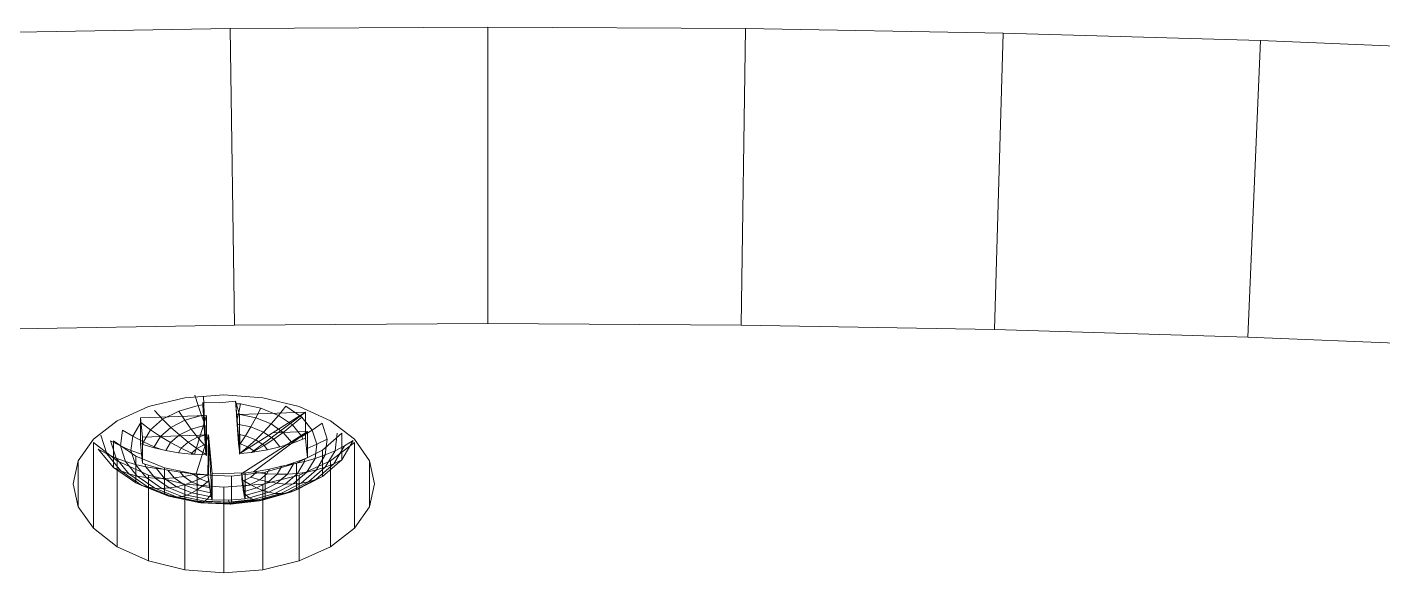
# Model space of a CAD drawing. Header units: inches. Extents: x -827 to 154, y -802 to 207.
# Drawn here: x -510.116 to -508.72, y -209.107 to -208.545 of the extents above; entities that cross this region are included whole.
import ezdxf

# ---------------------------------------------------------------- set-up
doc = ezdxf.new("R2010")
doc.units = ezdxf.units.IN
doc.header["$MEASUREMENT"] = 0
doc.layers.add('Layer0', color=7, linetype='Continuous', lineweight=9)
doc.layers.add('Miter_Saw_Station_skp', color=8, linetype='Continuous', lineweight=9)

# ---------------------------------------------------------------- blocks, each defined once
blk = doc.blocks.new('Miter_Saw_Station_skp_153-402593-Level 1')
at = {"layer": 'Layer0'}
for p, q in [((0.4173, 6.084), (0.4443, 6.0978)), ((0.4443, 6.0978), (0.4173, 6.084)), ((0.4501, 6.0992), (0.4252, 6.0865)), ((0.4252, 6.0865), (0.4501, 6.0992)), ((0.4335, 6.0881), (0.4562, 6.0997)), ((0.4562, 6.0997), (0.4335, 6.0881)), ((0.4388, 6.0956), (0.4733, 6.1055)), ((0.4388, 6.0956), (0.4733, 6.1055)), ((0.4443, 6.0978), (0.4388, 6.0956)), ((0.4388, 6.0956), (0.4443, 6.0978)), ((0.4626, 6.0994), (0.4422, 6.0889)), ((0.4422, 6.0889), (0.4626, 6.0994)), ((0.4443, 6.0978), (0.4764, 6.107)), ((0.4764, 6.107), (0.4443, 6.0978)), ((0.4443, 6.0978), (0.4501, 6.0992)), ((0.4501, 6.0992), (0.4443, 6.0978)), ((0.4798, 6.1076), (0.4501, 6.0992)), ((0.4501, 6.0992), (0.4798, 6.1076)), ((0.4501, 6.0992), (0.4562, 6.0997)), ((0.4562, 6.0997), (0.4501, 6.0992)), ((0.4692, 6.0982), (0.4511, 6.089)), ((0.4511, 6.089), (0.4692, 6.0982)), ((0.4833, 6.1074), (0.4562, 6.0997)), ((0.4562, 6.0997), (0.4833, 6.1074)), ((0.4626, 6.0994), (0.4562, 6.0997)), ((0.4562, 6.0997), (0.4626, 6.0994)), ((0.4626, 6.0994), (0.4869, 6.1063)), ((0.4869, 6.1063), (0.4626, 6.0994)), ((0.4626, 6.0994), (0.4692, 6.0982)), ((0.4692, 6.0982), (0.4626, 6.0994)), ((0.4692, 6.0982), (0.4907, 6.1043)), ((0.4907, 6.1043), (0.4692, 6.0982)), ((0.4692, 6.0982), (0.476, 6.0962)), ((0.476, 6.0962), (0.4692, 6.0982)), ((0.4733, 6.1055), (0.5109, 6.1097)), ((0.4733, 6.1055), (0.5109, 6.1097)), ((0.4733, 6.1055), (0.4764, 6.107)), ((0.4764, 6.107), (0.4733, 6.1055)), ((0.4733, 6.0759), (0.4733, 6.1055)), ((0.4733, 6.1055), (0.4733, 6.0759)), ((0.4946, 6.1015), (0.476, 6.0962)), ((0.476, 6.0962), (0.4946, 6.1015)), ((0.5115, 6.1109), (0.4764, 6.107)), ((0.4764, 6.107), (0.5115, 6.1109)), ((0.4798, 6.1076), (0.4764, 6.107)), ((0.4764, 6.107), (0.4798, 6.1076)), ((0.4798, 6.1076), (0.5121, 6.1113)), ((0.5121, 6.1113), (0.4798, 6.1076)), ((0.4798, 6.1076), (0.4833, 6.1074)), ((0.4833, 6.1074), (0.4798, 6.1076)), ((0.483, 6.0934), (0.4974, 6.0975)), ((0.4974, 6.0975), (0.483, 6.0934)), ((0.4833, 6.1074), (0.5127, 6.1107)), ((0.5127, 6.1107), (0.4833, 6.1074)), ((0.4833, 6.1074), (0.4869, 6.1063)), ((0.4869, 6.1063), (0.4833, 6.1074)), ((0.5134, 6.1093), (0.4869, 6.1063)), ((0.4869, 6.1063), (0.5134, 6.1093)), ((0.4907, 6.1043), (0.4869, 6.1063)), ((0.4869, 6.1063), (0.4907, 6.1043)), ((0.4907, 6.1043), (0.4959, 6.1049)), ((0.4959, 6.1049), (0.4907, 6.1043)), ((0.4907, 6.1043), (0.4946, 6.1015)), ((0.4946, 6.1015), (0.4907, 6.1043)), ((0.4966, 6.1017), (0.4946, 6.1015)), ((0.4966, 6.1017), (0.4946, 6.1015)), ((0.4971, 6.0992), (0.4946, 6.1015)), ((0.4971, 6.0992), (0.4946, 6.1015)), ((0.5141, 6.107), (0.4957, 6.1054)), ((0.4957, 6.1054), (0.5141, 6.107)), ((0.4957, 6.0766), (0.4957, 6.1054)), ((0.4957, 6.0766), (0.4957, 6.1054)), ((0.4957, 6.1054), (0.4959, 6.1049)), ((0.4959, 6.1049), (0.4957, 6.1054)), ((0.4993, 6.0774), (0.4957, 6.1054)), ((0.4966, 6.1017), (0.4959, 6.1049)), ((0.4959, 6.1049), (0.4966, 6.1017)), ((0.4993, 6.0774), (0.4959, 6.1049)), ((0.4966, 6.1017), (0.4971, 6.0992)), ((0.4966, 6.1017), (0.4971, 6.0992)), ((0.4993, 6.0774), (0.4966, 6.1017)), ((0.4971, 6.0992), (0.4974, 6.0975)), ((0.4974, 6.0975), (0.4971, 6.0992)), ((0.4993, 6.0774), (0.4971, 6.0992)), ((0.4974, 6.0975), (0.4981, 6.092)), ((0.4981, 6.092), (0.4974, 6.0975)), ((0.4993, 6.0774), (0.4974, 6.0975)), ((0.5115, 6.1109), (0.5109, 6.1097)), ((0.5115, 6.1109), (0.5109, 6.1097)), ((0.5491, 6.108), (0.5109, 6.1097)), ((0.5109, 6.1097), (0.5491, 6.108)), ((0.5109, 6.1097), (0.5109, 6.0801)), ((0.5109, 6.0801), (0.5109, 6.1097)), ((0.5121, 6.1113), (0.5115, 6.1109)), ((0.5121, 6.1113), (0.5115, 6.1109)), ((0.5115, 6.1109), (0.5471, 6.1094)), ((0.5471, 6.1094), (0.5115, 6.1109)), ((0.5121, 6.1113), (0.5449, 6.1098)), ((0.5127, 6.1107), (0.5121, 6.1113)), ((0.5127, 6.1107), (0.5121, 6.1113)), ((0.5449, 6.1098), (0.5121, 6.1113)), ((0.5134, 6.1093), (0.5127, 6.1107)), ((0.5127, 6.1107), (0.5427, 6.1094)), ((0.5134, 6.1093), (0.5127, 6.1107)), ((0.5427, 6.1094), (0.5127, 6.1107)), ((0.5134, 6.1093), (0.5141, 6.107)), ((0.5134, 6.1093), (0.5403, 6.1081)), ((0.5141, 6.107), (0.5134, 6.1093)), ((0.5134, 6.1093), (0.5403, 6.1081)), ((0.5324, 6.1067), (0.5141, 6.107)), ((0.5324, 6.1067), (0.5141, 6.107)), ((0.5324, 6.1067), (0.5324, 6.0778)), ((0.5324, 6.1067), (0.5324, 6.0778)), ((0.5324, 6.1067), (0.5325, 6.1061)), ((0.5324, 6.1067), (0.5325, 6.1061)), ((0.5324, 6.1067), (0.5365, 6.0345)), ((0.5324, 6.1067), (0.5371, 6.0787)), ((0.5332, 6.1029), (0.5325, 6.1061)), ((0.5379, 6.1059), (0.5325, 6.1061)), ((0.5325, 6.1061), (0.5332, 6.1029)), ((0.5325, 6.1061), (0.5379, 6.1059)), ((0.5371, 6.0787), (0.5325, 6.1061)), ((0.5332, 6.1029), (0.5353, 6.1029)), ((0.5332, 6.1029), (0.5337, 6.1004)), ((0.5332, 6.1029), (0.5353, 6.1029)), ((0.5332, 6.1029), (0.5337, 6.1004)), ((0.5371, 6.0787), (0.5332, 6.1029)), ((0.5337, 6.1004), (0.5353, 6.1029)), ((0.5353, 6.1029), (0.5337, 6.1004)), ((0.5337, 6.1004), (0.534, 6.0987)), ((0.534, 6.0987), (0.5337, 6.1004)), ((0.5371, 6.0787), (0.5337, 6.1004)), ((0.534, 6.0987), (0.5348, 6.0933)), ((0.5348, 6.0933), (0.534, 6.0987)), ((0.5491, 6.0956), (0.534, 6.0987)), ((0.534, 6.0987), (0.5491, 6.0956)), ((0.5371, 6.0787), (0.534, 6.0987)), ((0.5379, 6.1059), (0.5353, 6.1029)), ((0.5353, 6.1029), (0.5379, 6.1059)), ((0.5548, 6.0988), (0.5353, 6.1029)), ((0.5353, 6.1029), (0.5548, 6.0988)), ((0.5379, 6.1059), (0.5403, 6.1081)), ((0.5403, 6.1081), (0.5379, 6.1059)), ((0.5379, 6.1059), (0.5604, 6.1013)), ((0.5604, 6.1013), (0.5379, 6.1059)), ((0.5403, 6.1081), (0.5427, 6.1094)), ((0.5427, 6.1094), (0.5403, 6.1081)), ((0.5403, 6.1081), (0.5658, 6.1028)), ((0.5658, 6.1028), (0.5403, 6.1081)), ((0.5427, 6.1094), (0.5449, 6.1098)), ((0.5449, 6.1098), (0.5427, 6.1094)), ((0.571, 6.1035), (0.5427, 6.1094)), ((0.5427, 6.1094), (0.571, 6.1035)), ((0.5471, 6.1094), (0.5449, 6.1098)), ((0.5449, 6.1098), (0.576, 6.1034)), ((0.5449, 6.1098), (0.5471, 6.1094)), ((0.576, 6.1034), (0.5449, 6.1098)), ((0.5491, 6.108), (0.5471, 6.1094)), ((0.5808, 6.1024), (0.5471, 6.1094)), ((0.5471, 6.1094), (0.5808, 6.1024)), ((0.5471, 6.1094), (0.5491, 6.108)), ((0.5853, 6.1006), (0.5491, 6.108)), ((0.5491, 6.0784), (0.5491, 6.108)), ((0.5491, 6.108), (0.5853, 6.1006)), ((0.5491, 6.108), (0.5491, 6.0784)), ((0.5548, 6.0988), (0.5491, 6.0956)), ((0.5491, 6.0956), (0.5548, 6.0988)), ((0.5548, 6.0988), (0.5604, 6.1013)), ((0.5604, 6.1013), (0.5548, 6.0988)), ((0.5548, 6.0988), (0.5718, 6.092)), ((0.5718, 6.092), (0.5548, 6.0988)), ((0.5604, 6.1013), (0.5658, 6.1028)), ((0.5658, 6.1028), (0.5604, 6.1013)), ((0.5604, 6.1013), (0.5801, 6.0933)), ((0.5801, 6.0933), (0.5604, 6.1013)), ((0.571, 6.1035), (0.5658, 6.1028)), ((0.5658, 6.1028), (0.571, 6.1035)), ((0.5881, 6.0938), (0.5658, 6.1028)), ((0.5658, 6.1028), (0.5881, 6.0938)), ((0.571, 6.1035), (0.5958, 6.0936)), ((0.571, 6.1035), (0.576, 6.1034)), ((0.576, 6.1034), (0.571, 6.1035)), ((0.5958, 6.0936), (0.571, 6.1035)), ((0.576, 6.1034), (0.6032, 6.0924)), ((0.576, 6.1034), (0.5808, 6.1024)), ((0.6032, 6.0924), (0.576, 6.1034)), ((0.5808, 6.1024), (0.576, 6.1034)), ((0.6103, 6.0905), (0.5808, 6.1024)), ((0.5808, 6.1024), (0.6103, 6.0905)), ((0.5808, 6.1024), (0.5853, 6.1006)), ((0.5853, 6.1006), (0.5808, 6.1024)), ((0.617, 6.0878), (0.5853, 6.1006)), ((0.5853, 6.1006), (0.617, 6.0878)), ((0.5853, 6.1006), (0.5853, 6.071)), ((0.5853, 6.071), (0.5853, 6.1006)), ((0.4173, 6.084), (0.3972, 6.0666)), ((0.3972, 6.0666), (0.4173, 6.084)), ((0.4067, 6.0704), (0.4252, 6.0865)), ((0.4252, 6.0865), (0.4067, 6.0704)), ((0.4098, 6.0808), (0.4388, 6.0956)), ((0.4098, 6.0808), (0.4388, 6.0956)), ((0.4173, 6.084), (0.4098, 6.0808)), ((0.4098, 6.0808), (0.4173, 6.084)), ((0.4335, 6.0881), (0.4166, 6.0734)), ((0.4166, 6.0734), (0.4335, 6.0881)), ((0.4173, 6.084), (0.4252, 6.0865)), ((0.4252, 6.0865), (0.4173, 6.084)), ((0.4335, 6.0881), (0.4252, 6.0865)), ((0.4252, 6.0865), (0.4335, 6.0881)), ((0.427, 6.0757), (0.4422, 6.0889)), ((0.4422, 6.0889), (0.427, 6.0757)), ((0.4335, 6.0881), (0.4422, 6.0889)), ((0.4422, 6.0889), (0.4335, 6.0881)), ((0.4511, 6.089), (0.4377, 6.0773)), ((0.4377, 6.0773), (0.4511, 6.089)), ((0.4388, 6.0956), (0.4388, 6.066)), ((0.4388, 6.066), (0.4388, 6.0956)), ((0.4511, 6.089), (0.4422, 6.0889)), ((0.4422, 6.0889), (0.4511, 6.089)), ((0.4488, 6.0782), (0.4604, 6.0882)), ((0.4604, 6.0882), (0.4488, 6.0782)), ((0.4604, 6.0882), (0.4511, 6.089)), ((0.4511, 6.089), (0.4604, 6.0882)), ((0.4699, 6.0867), (0.4601, 6.0782)), ((0.4601, 6.0782), (0.4699, 6.0867)), ((0.4604, 6.0882), (0.476, 6.0962)), ((0.476, 6.0962), (0.4604, 6.0882)), ((0.4699, 6.0867), (0.4604, 6.0882)), ((0.4604, 6.0882), (0.4699, 6.0867)), ((0.483, 6.0934), (0.4699, 6.0867)), ((0.4699, 6.0867), (0.483, 6.0934)), ((0.4795, 6.0844), (0.4699, 6.0867)), ((0.4699, 6.0867), (0.4795, 6.0844)), ((0.4717, 6.0776), (0.4795, 6.0844)), ((0.4795, 6.0844), (0.4717, 6.0776)), ((0.483, 6.0934), (0.476, 6.0962)), ((0.476, 6.0962), (0.483, 6.0934)), ((0.4795, 6.0844), (0.4901, 6.0897)), ((0.4901, 6.0897), (0.4795, 6.0844)), ((0.4894, 6.0813), (0.4795, 6.0844)), ((0.4795, 6.0844), (0.4894, 6.0813)), ((0.483, 6.0934), (0.4901, 6.0897)), ((0.4901, 6.0897), (0.483, 6.0934)), ((0.4894, 6.0813), (0.4973, 6.0853)), ((0.4973, 6.0853), (0.4894, 6.0813)), ((0.4981, 6.092), (0.4901, 6.0897)), ((0.4901, 6.0897), (0.4981, 6.092)), ((0.4901, 6.0897), (0.4973, 6.0853)), ((0.4973, 6.0853), (0.4901, 6.0897)), ((0.4989, 6.0858), (0.4973, 6.0853)), ((0.4989, 6.0858), (0.4973, 6.0853)), ((0.4992, 6.084), (0.4973, 6.0853)), ((0.4992, 6.084), (0.4973, 6.0853)), ((0.4981, 6.092), (0.4989, 6.0858)), ((0.4989, 6.0858), (0.4981, 6.092)), ((0.4993, 6.0774), (0.4981, 6.092)), ((0.4989, 6.0858), (0.4992, 6.084)), ((0.4989, 6.0858), (0.4992, 6.084)), ((0.4993, 6.0774), (0.4989, 6.0858)), ((0.4992, 6.084), (0.4993, 6.0774)), ((0.4993, 6.0774), (0.4992, 6.084)), ((0.5348, 6.0933), (0.5356, 6.087)), ((0.5348, 6.0933), (0.5432, 6.0915)), ((0.5356, 6.087), (0.5348, 6.0933)), ((0.5432, 6.0915), (0.5348, 6.0933)), ((0.5371, 6.0787), (0.5348, 6.0933)), ((0.5356, 6.087), (0.5358, 6.0852)), ((0.5356, 6.087), (0.5373, 6.0866)), ((0.5356, 6.087), (0.5358, 6.0852)), ((0.5356, 6.087), (0.5373, 6.0866)), ((0.5371, 6.0787), (0.5356, 6.087)), ((0.5358, 6.0852), (0.5373, 6.0866)), ((0.5373, 6.0866), (0.5358, 6.0852)), ((0.5371, 6.0787), (0.5358, 6.0852)), ((0.5358, 6.0852), (0.5371, 6.0787)), ((0.5371, 6.0787), (0.546, 6.0832)), ((0.546, 6.0832), (0.5371, 6.0787)), ((0.5432, 6.0915), (0.5373, 6.0866)), ((0.5373, 6.0866), (0.5432, 6.0915)), ((0.546, 6.0832), (0.5373, 6.0866)), ((0.5373, 6.0866), (0.546, 6.0832)), ((0.5491, 6.0956), (0.5432, 6.0915)), ((0.5432, 6.0915), (0.5491, 6.0956)), ((0.5547, 6.0869), (0.5432, 6.0915)), ((0.5432, 6.0915), (0.5547, 6.0869)), ((0.546, 6.0832), (0.5547, 6.0869)), ((0.5547, 6.0869), (0.546, 6.0832)), ((0.5528, 6.0785), (0.546, 6.0832)), ((0.546, 6.0832), (0.5528, 6.0785)), ((0.5491, 6.0956), (0.5634, 6.0898)), ((0.5634, 6.0898), (0.5491, 6.0956)), ((0.5547, 6.0869), (0.5634, 6.0898)), ((0.5634, 6.0898), (0.5547, 6.0869)), ((0.5547, 6.0869), (0.5638, 6.0807)), ((0.5638, 6.0807), (0.5547, 6.0869)), ((0.5634, 6.0898), (0.5718, 6.092)), ((0.5718, 6.092), (0.5634, 6.0898)), ((0.5634, 6.0898), (0.5746, 6.0821)), ((0.5746, 6.0821), (0.5634, 6.0898)), ((0.5746, 6.0821), (0.5638, 6.0807)), ((0.5638, 6.0807), (0.5746, 6.0821)), ((0.5801, 6.0933), (0.5718, 6.092)), ((0.5718, 6.092), (0.5801, 6.0933)), ((0.5718, 6.092), (0.5853, 6.0827)), ((0.5853, 6.0827), (0.5718, 6.092)), ((0.5853, 6.0827), (0.5746, 6.0821)), ((0.5746, 6.0821), (0.5853, 6.0827)), ((0.5816, 6.0736), (0.5746, 6.0821)), ((0.5746, 6.0821), (0.5816, 6.0736)), ((0.5881, 6.0938), (0.5801, 6.0933)), ((0.5801, 6.0933), (0.5881, 6.0938)), ((0.5956, 6.0826), (0.5801, 6.0933)), ((0.5801, 6.0933), (0.5956, 6.0826)), ((0.5956, 6.0826), (0.5853, 6.0827)), ((0.5942, 6.0718), (0.5853, 6.0827)), ((0.5853, 6.0827), (0.5942, 6.0718)), ((0.5853, 6.0827), (0.5956, 6.0826)), ((0.5881, 6.0938), (0.6057, 6.0818)), ((0.5881, 6.0938), (0.5958, 6.0936)), ((0.6057, 6.0818), (0.5881, 6.0938)), ((0.5958, 6.0936), (0.5881, 6.0938)), ((0.6057, 6.0818), (0.5956, 6.0826)), ((0.5956, 6.0826), (0.606, 6.0699)), ((0.5956, 6.0826), (0.6057, 6.0818)), ((0.606, 6.0699), (0.5956, 6.0826)), ((0.6032, 6.0924), (0.5958, 6.0936)), ((0.6154, 6.0801), (0.5958, 6.0936)), ((0.5958, 6.0936), (0.6154, 6.0801)), ((0.5958, 6.0936), (0.6032, 6.0924)), ((0.6103, 6.0905), (0.6032, 6.0924)), ((0.6032, 6.0924), (0.6247, 6.0777)), ((0.6032, 6.0924), (0.6103, 6.0905)), ((0.6247, 6.0777), (0.6032, 6.0924)), ((0.6154, 6.0801), (0.6057, 6.0818)), ((0.6057, 6.0818), (0.6174, 6.0674)), ((0.6057, 6.0818), (0.6154, 6.0801)), ((0.6174, 6.0674), (0.6057, 6.0818)), ((0.617, 6.0878), (0.6103, 6.0905)), ((0.6336, 6.0745), (0.6103, 6.0905)), ((0.6103, 6.0905), (0.6336, 6.0745)), ((0.6103, 6.0905), (0.617, 6.0878)), ((0.642, 6.0706), (0.617, 6.0878)), ((0.617, 6.0582), (0.617, 6.0878)), ((0.642, 6.0706), (0.617, 6.0878)), ((0.617, 6.0582), (0.617, 6.0878)), ((0.3854, 6.0467), (0.3972, 6.0666)), ((0.3972, 6.0666), (0.3854, 6.0467)), ((0.3882, 6.0621), (0.4098, 6.0808)), ((0.4098, 6.0808), (0.3882, 6.0621)), ((0.3882, 6.0621), (0.3972, 6.0666)), ((0.3972, 6.0666), (0.3882, 6.0621)), ((0.3958, 6.052), (0.4067, 6.0704)), ((0.4067, 6.0704), (0.3958, 6.052)), ((0.3972, 6.0666), (0.4067, 6.0704)), ((0.4067, 6.0704), (0.3972, 6.0666)), ((0.4166, 6.0734), (0.4067, 6.0567)), ((0.4166, 6.0734), (0.4067, 6.0704)), ((0.4067, 6.0567), (0.4166, 6.0734)), ((0.4067, 6.0704), (0.4166, 6.0734)), ((0.4098, 6.0808), (0.4098, 6.0513)), ((0.4098, 6.0808), (0.4098, 6.0513)), ((0.427, 6.0757), (0.4166, 6.0734)), ((0.4166, 6.0734), (0.427, 6.0757)), ((0.427, 6.0757), (0.4181, 6.0607)), ((0.4181, 6.0607), (0.427, 6.0757)), ((0.4993, 6.0774), (0.4266, 6.0308)), ((0.4266, 6.0308), (0.4865, 6.0756)), ((0.427, 6.0757), (0.4377, 6.0773)), ((0.4377, 6.0773), (0.427, 6.0757)), ((0.4299, 6.064), (0.4377, 6.0773)), ((0.4377, 6.0773), (0.4299, 6.064)), ((0.4299, 6.064), (0.442, 6.0667)), ((0.4299, 6.064), (0.442, 6.0667)), ((0.4377, 6.0773), (0.4488, 6.0782)), ((0.4488, 6.0782), (0.4377, 6.0773)), ((0.4733, 6.0759), (0.4388, 6.066)), ((0.4388, 6.066), (0.4733, 6.0759)), ((0.4499, 6.0679), (0.4418, 6.0654)), ((0.4499, 6.0679), (0.4418, 6.0654)), ((0.4418, 6.0654), (0.442, 6.0667)), ((0.442, 6.0667), (0.4418, 6.0654)), ((0.442, 6.0667), (0.4488, 6.0782)), ((0.4488, 6.0782), (0.442, 6.0667)), ((0.442, 6.0667), (0.4499, 6.0679)), ((0.442, 6.0667), (0.4499, 6.0679)), ((0.4488, 6.0782), (0.4601, 6.0782)), ((0.4601, 6.0782), (0.4488, 6.0782)), ((0.4549, 6.0693), (0.4499, 6.0679)), ((0.4549, 6.0693), (0.4499, 6.0679)), ((0.4549, 6.0693), (0.4601, 6.0782)), ((0.4549, 6.0693), (0.4601, 6.0782)), ((0.4549, 6.0693), (0.4688, 6.0726)), ((0.4688, 6.0726), (0.4549, 6.0693)), ((0.4717, 6.0776), (0.4601, 6.0782)), ((0.4601, 6.0782), (0.4717, 6.0776)), ((0.4717, 6.0776), (0.4688, 6.0726)), ((0.4717, 6.0776), (0.4688, 6.0726)), ((0.4829, 6.0751), (0.4688, 6.0726)), ((0.4829, 6.0751), (0.4688, 6.0726)), ((0.4717, 6.0776), (0.4835, 6.0761)), ((0.4717, 6.0776), (0.4835, 6.0761)), ((0.5109, 6.0801), (0.4733, 6.0759)), ((0.4733, 6.0759), (0.5109, 6.0801)), ((0.4835, 6.0761), (0.4829, 6.0751)), ((0.4829, 6.0751), (0.4835, 6.0761)), ((0.4865, 6.0756), (0.4829, 6.0751)), ((0.4865, 6.0756), (0.4829, 6.0751)), ((0.4894, 6.0813), (0.4835, 6.0761)), ((0.4835, 6.0761), (0.4894, 6.0813)), ((0.4835, 6.0761), (0.4865, 6.0756)), ((0.4835, 6.0761), (0.4865, 6.0756)), ((0.4993, 6.0774), (0.4865, 6.0756)), ((0.4993, 6.0774), (0.4865, 6.0756)), ((0.4957, 6.0766), (0.5324, 6.0778)), ((0.4957, 6.0766), (0.5324, 6.0778)), ((0.4993, 6.0774), (0.4999, 6.0776)), ((0.4993, 6.0774), (0.4999, 6.0776)), ((0.5491, 6.0784), (0.5109, 6.0801)), ((0.5491, 6.0784), (0.5109, 6.0801)), ((0.5365, 6.0345), (0.5324, 6.0778)), ((0.5365, 6.0345), (0.5324, 6.0778)), ((0.5365, 6.0345), (0.5365, 6.0789)), ((0.5371, 6.0787), (0.5365, 6.0789)), ((0.5365, 6.0345), (0.5365, 6.0789)), ((0.5371, 6.0787), (0.5365, 6.0789)), ((0.5365, 6.0345), (0.5371, 6.0787)), ((0.5365, 6.0345), (0.5371, 6.0787)), ((0.5365, 6.0345), (0.55, 6.0777)), ((0.5371, 6.0787), (0.55, 6.0777)), ((0.55, 6.0777), (0.5371, 6.0787)), ((0.5853, 6.071), (0.5491, 6.0784)), ((0.5853, 6.071), (0.5491, 6.0784)), ((0.5528, 6.0785), (0.55, 6.0777)), ((0.5528, 6.0785), (0.55, 6.0777)), ((0.5536, 6.0775), (0.55, 6.0777)), ((0.5536, 6.0775), (0.55, 6.0777)), ((0.5638, 6.0807), (0.5528, 6.0785)), ((0.5528, 6.0785), (0.5638, 6.0807)), ((0.5528, 6.0785), (0.5536, 6.0775)), ((0.5528, 6.0785), (0.5536, 6.0775)), ((0.5677, 6.0759), (0.5536, 6.0775)), ((0.5677, 6.0759), (0.5536, 6.0775)), ((0.5638, 6.0807), (0.5677, 6.0759)), ((0.5677, 6.0759), (0.5638, 6.0807)), ((0.5816, 6.0736), (0.5677, 6.0759)), ((0.5816, 6.0736), (0.5677, 6.0759)), ((0.5866, 6.0725), (0.5816, 6.0736)), ((0.5866, 6.0725), (0.5816, 6.0736)), ((0.617, 6.0582), (0.5853, 6.071)), ((0.617, 6.0582), (0.5853, 6.071)), ((0.5946, 6.0706), (0.5866, 6.0725)), ((0.5866, 6.0725), (0.5942, 6.0718)), ((0.5942, 6.0718), (0.5866, 6.0725)), ((0.5946, 6.0706), (0.5866, 6.0725)), ((0.5946, 6.0706), (0.5942, 6.0718)), ((0.606, 6.0699), (0.5942, 6.0718)), ((0.5942, 6.0718), (0.5946, 6.0706)), ((0.606, 6.0699), (0.5942, 6.0718)), ((0.607, 6.0668), (0.5946, 6.0706)), ((0.5946, 6.0706), (0.607, 6.0668)), ((0.606, 6.0699), (0.607, 6.0668)), ((0.606, 6.0699), (0.607, 6.0668)), ((0.606, 6.0699), (0.6174, 6.0674)), ((0.6174, 6.0674), (0.606, 6.0699)), ((0.6098, 6.0658), (0.607, 6.0668)), ((0.6098, 6.0658), (0.607, 6.0668)), ((0.6154, 6.0801), (0.6284, 6.0641)), ((0.6154, 6.0801), (0.6247, 6.0777)), ((0.6284, 6.0641), (0.6154, 6.0801)), ((0.6247, 6.0777), (0.6154, 6.0801)), ((0.6284, 6.0641), (0.6174, 6.0674)), ((0.6225, 6.0517), (0.6174, 6.0674)), ((0.6174, 6.0674), (0.6225, 6.0517)), ((0.6174, 6.0674), (0.6284, 6.0641)), ((0.639, 6.0602), (0.6247, 6.0777)), ((0.6336, 6.0745), (0.6247, 6.0777)), ((0.6247, 6.0777), (0.639, 6.0602)), ((0.6247, 6.0777), (0.6336, 6.0745)), ((0.6491, 6.0555), (0.6336, 6.0745)), ((0.642, 6.0706), (0.6336, 6.0745)), ((0.6336, 6.0745), (0.6491, 6.0555)), ((0.6336, 6.0745), (0.642, 6.0706)), ((0.6587, 6.0502), (0.642, 6.0706)), ((0.6587, 6.0502), (0.642, 6.0706)), ((0.642, 6.0411), (0.642, 6.0706)), ((0.642, 6.0706), (0.642, 6.0411)), ((0.3756, 6.0407), (0.3882, 6.0621)), ((0.3882, 6.0621), (0.3756, 6.0407)), ((0.3854, 6.0467), (0.3958, 6.052)), ((0.3854, 6.0467), (0.3958, 6.052)), ((0.3882, 6.0325), (0.3882, 6.0621)), ((0.3882, 6.0621), (0.3882, 6.0325)), ((0.3934, 6.0326), (0.3958, 6.052)), ((0.3934, 6.0326), (0.3958, 6.052)), ((0.3958, 6.052), (0.4067, 6.0567)), ((0.4067, 6.0567), (0.3958, 6.052)), ((0.4067, 6.0567), (0.4045, 6.039)), ((0.4067, 6.0567), (0.4045, 6.039)), ((0.4067, 6.0567), (0.4181, 6.0607)), ((0.4067, 6.0567), (0.4181, 6.0607)), ((0.4388, 6.066), (0.4098, 6.0513)), ((0.4098, 6.0513), (0.4388, 6.066)), ((0.4181, 6.0607), (0.4161, 6.0448)), ((0.4161, 6.0448), (0.4181, 6.0607)), ((0.4181, 6.0607), (0.4299, 6.064)), ((0.4181, 6.0607), (0.4299, 6.064)), ((0.4266, 6.0597), (0.4295, 6.0609)), ((0.4295, 6.0609), (0.4266, 6.0597)), ((0.4266, 6.0308), (0.4266, 6.0597)), ((0.4266, 6.0597), (0.4277, 6.0498)), ((0.4277, 6.0498), (0.4266, 6.0597)), ((0.4266, 6.0308), (0.4266, 6.0597)), ((0.5014, 6.055), (0.4287, 6.0091)), ((0.4287, 6.0091), (0.4886, 6.0539)), ((0.4418, 6.0654), (0.4295, 6.0609)), ((0.4418, 6.0654), (0.4295, 6.0609)), ((0.4295, 6.0609), (0.4299, 6.064)), ((0.4299, 6.064), (0.4295, 6.0609)), ((0.4708, 6.0509), (0.4849, 6.0534)), ((0.4849, 6.0534), (0.4708, 6.0509)), ((0.4747, 6.0461), (0.4857, 6.0525)), ((0.4857, 6.0525), (0.4747, 6.0461)), ((0.4886, 6.0539), (0.4849, 6.0534)), ((0.4886, 6.0539), (0.4849, 6.0534)), ((0.4857, 6.0525), (0.4849, 6.0534)), ((0.4857, 6.0525), (0.4849, 6.0534)), ((0.4857, 6.0525), (0.4886, 6.0539)), ((0.4886, 6.0539), (0.4857, 6.0525)), ((0.4926, 6.0478), (0.4857, 6.0525)), ((0.4857, 6.0525), (0.4926, 6.0478)), ((0.5014, 6.055), (0.4886, 6.0539)), ((0.5014, 6.055), (0.4886, 6.0539)), ((0.5014, 6.055), (0.4926, 6.0478)), ((0.4926, 6.0478), (0.5014, 6.055)), ((0.5014, 6.055), (0.502, 6.056)), ((0.5014, 6.055), (0.502, 6.056)), ((0.5014, 6.055), (0.5028, 6.0464)), ((0.5028, 6.0464), (0.5014, 6.055)), ((0.502, 6.0116), (0.5014, 6.055)), ((0.5062, 5.9971), (0.5014, 6.055)), ((0.5014, 6.055), (0.506, 5.9999)), ((0.5014, 6.055), (0.5053, 6.0114)), ((0.5014, 6.055), (0.5048, 6.0183)), ((0.5014, 6.055), (0.5046, 6.0225)), ((0.5014, 6.055), (0.5038, 6.0335)), ((0.5014, 6.055), (0.503, 6.0439)), ((0.5014, 6.055), (0.502, 6.0116)), ((0.502, 6.0116), (0.502, 6.056)), ((0.502, 6.0116), (0.502, 6.056)), ((0.5386, 6.0128), (0.5386, 6.0572)), ((0.5393, 6.0563), (0.5386, 6.0572)), ((0.5386, 6.0128), (0.5386, 6.0572)), ((0.5393, 6.0563), (0.5386, 6.0572)), ((0.5386, 6.0128), (0.5393, 6.0563)), ((0.5386, 6.0128), (0.5393, 6.0563)), ((0.5386, 6.0128), (0.552, 6.056)), ((0.5393, 6.0563), (0.5394, 6.0477)), ((0.552, 6.056), (0.5393, 6.0563)), ((0.5394, 6.0477), (0.5393, 6.0563)), ((0.5492, 6.0497), (0.5393, 6.0563)), ((0.5393, 6.0563), (0.5492, 6.0497)), ((0.5393, 6.0563), (0.552, 6.056)), ((0.5393, 6.0563), (0.5426, 6.0011)), ((0.5393, 6.0563), (0.5419, 5.9915)), ((0.5393, 6.0563), (0.5428, 5.9984)), ((0.5393, 6.0563), (0.5419, 6.0126)), ((0.5393, 6.0563), (0.5415, 6.0195)), ((0.5393, 6.0563), (0.5412, 6.0238)), ((0.5393, 6.0563), (0.5404, 6.0347)), ((0.5393, 6.0563), (0.5396, 6.0452)), ((0.5492, 6.0497), (0.5551, 6.0548)), ((0.5551, 6.0548), (0.5492, 6.0497)), ((0.5557, 6.0558), (0.552, 6.056)), ((0.5557, 6.0558), (0.552, 6.056)), ((0.5551, 6.0548), (0.552, 6.056)), ((0.5551, 6.0548), (0.552, 6.056)), ((0.5557, 6.0558), (0.5551, 6.0548)), ((0.5551, 6.0548), (0.5557, 6.0558)), ((0.5668, 6.0492), (0.5551, 6.0548)), ((0.5551, 6.0548), (0.5668, 6.0492)), ((0.5698, 6.0542), (0.5557, 6.0558)), ((0.5698, 6.0542), (0.5557, 6.0558)), ((0.5668, 6.0492), (0.5698, 6.0542)), ((0.5698, 6.0542), (0.5668, 6.0492)), ((0.5837, 6.0519), (0.5698, 6.0542)), ((0.5837, 6.0519), (0.5698, 6.0542)), ((0.5837, 6.0519), (0.5784, 6.043)), ((0.5784, 6.043), (0.5837, 6.0519)), ((0.5887, 6.0508), (0.5837, 6.0519)), ((0.5837, 6.0519), (0.5887, 6.0508)), ((0.6098, 6.0658), (0.6098, 6.037)), ((0.6098, 6.0658), (0.6098, 6.037)), ((0.6098, 6.0658), (0.6109, 6.0559)), ((0.6098, 6.0658), (0.6109, 6.0559)), ((0.6119, 6.0441), (0.6109, 6.0559)), ((0.6225, 6.0517), (0.6109, 6.0559)), ((0.6119, 6.0441), (0.6109, 6.0559)), ((0.6225, 6.0517), (0.6109, 6.0559)), ((0.617, 6.0582), (0.642, 6.0411)), ((0.642, 6.0411), (0.617, 6.0582)), ((0.6205, 6.0358), (0.6225, 6.0517)), ((0.6205, 6.0358), (0.6225, 6.0517)), ((0.634, 6.0467), (0.6225, 6.0517)), ((0.634, 6.0467), (0.6225, 6.0517)), ((0.639, 6.0602), (0.6284, 6.0641)), ((0.6284, 6.0641), (0.634, 6.0467)), ((0.6284, 6.0641), (0.639, 6.0602)), ((0.634, 6.0467), (0.6284, 6.0641)), ((0.639, 6.0602), (0.6452, 6.041)), ((0.639, 6.0602), (0.6491, 6.0555)), ((0.6491, 6.0555), (0.639, 6.0602)), ((0.6452, 6.041), (0.639, 6.0602)), ((0.6558, 6.0348), (0.6491, 6.0555)), ((0.6587, 6.0502), (0.6491, 6.0555)), ((0.6491, 6.0555), (0.6558, 6.0348)), ((0.6491, 6.0555), (0.6587, 6.0502)), ((0.3756, 6.0407), (0.3854, 6.0467)), ((0.3756, 6.0407), (0.3854, 6.0467)), ((0.3882, 6.0325), (0.4098, 6.0513)), ((0.3882, 6.0325), (0.4098, 6.0513)), ((0.4045, 6.039), (0.4161, 6.0448)), ((0.4161, 6.0448), (0.4045, 6.039)), ((0.4045, 6.039), (0.4101, 6.0215)), ((0.4101, 6.0215), (0.4045, 6.039)), ((0.4161, 6.0448), (0.4277, 6.0498)), ((0.4277, 6.0498), (0.4161, 6.0448)), ((0.4211, 6.0291), (0.4161, 6.0448)), ((0.4211, 6.0291), (0.4161, 6.0448)), ((0.4287, 6.038), (0.4277, 6.0498)), ((0.4287, 6.038), (0.4277, 6.0498)), ((0.4287, 6.038), (0.4316, 6.0392)), ((0.4316, 6.0392), (0.4287, 6.038)), ((0.4287, 6.038), (0.4287, 6.0091)), ((0.4287, 6.0091), (0.4287, 6.038)), ((0.4439, 6.0438), (0.4316, 6.0392)), ((0.4316, 6.0392), (0.4439, 6.0438)), ((0.4326, 6.0361), (0.4316, 6.0392)), ((0.4316, 6.0392), (0.4326, 6.0361)), ((0.4326, 6.0361), (0.4443, 6.0425)), ((0.4443, 6.0425), (0.4326, 6.0361)), ((0.452, 6.0462), (0.4439, 6.0438)), ((0.452, 6.0462), (0.4439, 6.0438)), ((0.4443, 6.0425), (0.4439, 6.0438)), ((0.4443, 6.0425), (0.4439, 6.0438)), ((0.452, 6.0462), (0.4443, 6.0425)), ((0.4443, 6.0425), (0.452, 6.0462)), ((0.4533, 6.0316), (0.4443, 6.0425)), ((0.4443, 6.0425), (0.4533, 6.0316)), ((0.457, 6.0476), (0.452, 6.0462)), ((0.457, 6.0476), (0.452, 6.0462)), ((0.4533, 6.0316), (0.4639, 6.0391)), ((0.4639, 6.0391), (0.4533, 6.0316)), ((0.4708, 6.0509), (0.457, 6.0476)), ((0.457, 6.0476), (0.4708, 6.0509)), ((0.4639, 6.0391), (0.457, 6.0476)), ((0.457, 6.0476), (0.4639, 6.0391)), ((0.4639, 6.0391), (0.4747, 6.0461)), ((0.4747, 6.0461), (0.4639, 6.0391)), ((0.4752, 6.0314), (0.4639, 6.0391)), ((0.4639, 6.0391), (0.4752, 6.0314)), ((0.4708, 6.0509), (0.4747, 6.0461)), ((0.4747, 6.0461), (0.4708, 6.0509)), ((0.4747, 6.0461), (0.4838, 6.0399)), ((0.4838, 6.0399), (0.4747, 6.0461)), ((0.4838, 6.0399), (0.4752, 6.0314)), ((0.4752, 6.0314), (0.4838, 6.0399)), ((0.4926, 6.0478), (0.4838, 6.0399)), ((0.4838, 6.0399), (0.4926, 6.0478)), ((0.4838, 6.0399), (0.4953, 6.0353)), ((0.4953, 6.0353), (0.4838, 6.0399)), ((0.5012, 6.0443), (0.4926, 6.0478)), ((0.4926, 6.0478), (0.5012, 6.0443)), ((0.5012, 6.0443), (0.4953, 6.0353)), ((0.4953, 6.0353), (0.5012, 6.0443)), ((0.5028, 6.0464), (0.5012, 6.0443)), ((0.5028, 6.0464), (0.5012, 6.0443)), ((0.503, 6.0439), (0.5012, 6.0443)), ((0.503, 6.0439), (0.5012, 6.0443)), ((0.5028, 6.0464), (0.503, 6.0439)), ((0.503, 6.0439), (0.5028, 6.0464)), ((0.5038, 6.0335), (0.503, 6.0439)), ((0.503, 6.0439), (0.5038, 6.0335)), ((0.5365, 6.0345), (0.6098, 6.037)), ((0.5365, 6.0345), (0.6098, 6.037)), ((0.5396, 6.0452), (0.5394, 6.0477)), ((0.5394, 6.0477), (0.5413, 6.0456)), ((0.5394, 6.0477), (0.5413, 6.0456)), ((0.5394, 6.0477), (0.5396, 6.0452)), ((0.5413, 6.0456), (0.5396, 6.0452)), ((0.5396, 6.0452), (0.5413, 6.0456)), ((0.5404, 6.0347), (0.5396, 6.0452)), ((0.5396, 6.0452), (0.5404, 6.0347)), ((0.5404, 6.0347), (0.5485, 6.037)), ((0.5485, 6.037), (0.5404, 6.0347)), ((0.5413, 6.0456), (0.5492, 6.0497)), ((0.5492, 6.0497), (0.5413, 6.0456)), ((0.5413, 6.0456), (0.5485, 6.037)), ((0.5485, 6.037), (0.5413, 6.0456)), ((0.559, 6.0424), (0.5485, 6.037)), ((0.5485, 6.037), (0.559, 6.0424)), ((0.5485, 6.037), (0.5556, 6.0279)), ((0.5556, 6.0279), (0.5485, 6.037)), ((0.559, 6.0424), (0.5492, 6.0497)), ((0.5492, 6.0497), (0.559, 6.0424)), ((0.5668, 6.0492), (0.559, 6.0424)), ((0.559, 6.0424), (0.5668, 6.0492)), ((0.5687, 6.0345), (0.559, 6.0424)), ((0.559, 6.0424), (0.5687, 6.0345)), ((0.5784, 6.043), (0.5668, 6.0492)), ((0.5668, 6.0492), (0.5784, 6.043)), ((0.5687, 6.0345), (0.5784, 6.043)), ((0.5784, 6.043), (0.5687, 6.0345)), ((0.5898, 6.0361), (0.5784, 6.043)), ((0.5784, 6.043), (0.5898, 6.0361)), ((0.5967, 6.0489), (0.5887, 6.0508)), ((0.5967, 6.0489), (0.5887, 6.0508)), ((0.5965, 6.0477), (0.5887, 6.0508)), ((0.5965, 6.0477), (0.5887, 6.0508)), ((0.5898, 6.0361), (0.5965, 6.0477)), ((0.5965, 6.0477), (0.5898, 6.0361)), ((0.5965, 6.0477), (0.5967, 6.0489)), ((0.5967, 6.0489), (0.5965, 6.0477)), ((0.5965, 6.0477), (0.6087, 6.042)), ((0.6087, 6.042), (0.5965, 6.0477)), ((0.6091, 6.0452), (0.5967, 6.0489)), ((0.6091, 6.0452), (0.5967, 6.0489)), ((0.6087, 6.042), (0.6008, 6.0287)), ((0.6008, 6.0287), (0.6087, 6.042)), ((0.6091, 6.0452), (0.6087, 6.042)), ((0.6087, 6.042), (0.6091, 6.0452)), ((0.6205, 6.0358), (0.6087, 6.042)), ((0.6205, 6.0358), (0.6087, 6.042)), ((0.6091, 6.0452), (0.6119, 6.0441)), ((0.6119, 6.0441), (0.6091, 6.0452)), ((0.6119, 6.0153), (0.6098, 6.037)), ((0.6119, 6.0153), (0.6098, 6.037)), ((0.6119, 6.0153), (0.6119, 6.0441)), ((0.6119, 6.0153), (0.6119, 6.0441)), ((0.634, 6.0467), (0.6318, 6.029)), ((0.6318, 6.029), (0.634, 6.0467)), ((0.6452, 6.041), (0.634, 6.0467)), ((0.6452, 6.041), (0.634, 6.0467)), ((0.4211, 6.0291), (0.4101, 6.0215)), ((0.4101, 6.0215), (0.4211, 6.0291)), ((0.4211, 6.0291), (0.4326, 6.0361)), ((0.4211, 6.0291), (0.4326, 6.0361)), ((0.4211, 6.0291), (0.4329, 6.0147)), ((0.4329, 6.0147), (0.4211, 6.0291)), ((0.4651, 6.0321), (0.4266, 6.0308)), ((0.4651, 6.0321), (0.4266, 6.0308)), ((0.4429, 6.0234), (0.4326, 6.0361)), ((0.4326, 6.0361), (0.4429, 6.0234)), ((0.4429, 6.0234), (0.4329, 6.0147)), ((0.4329, 6.0147), (0.4429, 6.0234)), ((0.4429, 6.0234), (0.4533, 6.0316)), ((0.4533, 6.0316), (0.4429, 6.0234)), ((0.4429, 6.0234), (0.4585, 6.0127)), ((0.4585, 6.0127), (0.4429, 6.0234)), ((0.4533, 6.0316), (0.4667, 6.0223)), ((0.4667, 6.0223), (0.4533, 6.0316)), ((0.4667, 6.0223), (0.4585, 6.0127)), ((0.4585, 6.0127), (0.4667, 6.0223)), ((0.4752, 6.0314), (0.4667, 6.0223)), ((0.4667, 6.0223), (0.4752, 6.0314)), ((0.4667, 6.0223), (0.4838, 6.0155)), ((0.4838, 6.0155), (0.4667, 6.0223)), ((0.4895, 6.0256), (0.4752, 6.0314)), ((0.4752, 6.0314), (0.4895, 6.0256)), ((0.4895, 6.0256), (0.4838, 6.0155)), ((0.4838, 6.0155), (0.4895, 6.0256)), ((0.4895, 6.0256), (0.4953, 6.0353)), ((0.4953, 6.0353), (0.4895, 6.0256)), ((0.4895, 6.0256), (0.5046, 6.0225)), ((0.5046, 6.0225), (0.4895, 6.0256)), ((0.5038, 6.0335), (0.4953, 6.0353)), ((0.4953, 6.0353), (0.5038, 6.0335)), ((0.5046, 6.0225), (0.5038, 6.0335)), ((0.5038, 6.0335), (0.5046, 6.0225)), ((0.5048, 6.0183), (0.5046, 6.0225)), ((0.5048, 6.0183), (0.5046, 6.0225)), ((0.5412, 6.0238), (0.5404, 6.0347)), ((0.5404, 6.0347), (0.5412, 6.0238)), ((0.5412, 6.0238), (0.5556, 6.0279)), ((0.5556, 6.0279), (0.5412, 6.0238)), ((0.5415, 6.0195), (0.5412, 6.0238)), ((0.5415, 6.0195), (0.5412, 6.0238)), ((0.5556, 6.0279), (0.5687, 6.0345)), ((0.5687, 6.0345), (0.5556, 6.0279)), ((0.5556, 6.0279), (0.5626, 6.0181)), ((0.5626, 6.0181), (0.5556, 6.0279)), ((0.5782, 6.0261), (0.5626, 6.0181)), ((0.5626, 6.0181), (0.5782, 6.0261)), ((0.5687, 6.0345), (0.5782, 6.0261)), ((0.5782, 6.0261), (0.5687, 6.0345)), ((0.5898, 6.0361), (0.5782, 6.0261)), ((0.5782, 6.0261), (0.5898, 6.0361)), ((0.5874, 6.0171), (0.5782, 6.0261)), ((0.5782, 6.0261), (0.5874, 6.0171)), ((0.5874, 6.0171), (0.6008, 6.0287)), ((0.6008, 6.0287), (0.5874, 6.0171)), ((0.5898, 6.0361), (0.6008, 6.0287)), ((0.6008, 6.0287), (0.5898, 6.0361)), ((0.6008, 6.0287), (0.6116, 6.0207)), ((0.6116, 6.0207), (0.6008, 6.0287)), ((0.6205, 6.0358), (0.6116, 6.0207)), ((0.6116, 6.0207), (0.6205, 6.0358)), ((0.6205, 6.0358), (0.6318, 6.029)), ((0.6318, 6.029), (0.6205, 6.0358)), ((0.502, 6.0116), (0.4287, 6.0091)), ((0.502, 6.0116), (0.4287, 6.0091)), ((0.4505, 6.0026), (0.4329, 6.0147)), ((0.4329, 6.0147), (0.4505, 6.0026)), ((0.4505, 6.0026), (0.4585, 6.0127)), ((0.4585, 6.0127), (0.4505, 6.0026)), ((0.4585, 6.0127), (0.4782, 6.0048)), ((0.4782, 6.0048), (0.4585, 6.0127)), ((0.4838, 6.0155), (0.4782, 6.0048)), ((0.4782, 6.0048), (0.4838, 6.0155)), ((0.5032, 6.0115), (0.4838, 6.0155)), ((0.4838, 6.0155), (0.5032, 6.0115)), ((0.5007, 6.0001), (0.5032, 6.0115)), ((0.5032, 6.0115), (0.5007, 6.0001)), ((0.5062, 5.9971), (0.502, 6.0116)), ((0.5048, 6.0183), (0.5032, 6.0115)), ((0.5048, 6.0183), (0.5032, 6.0115)), ((0.5053, 6.0114), (0.5032, 6.0115)), ((0.5053, 6.0114), (0.5032, 6.0115)), ((0.5053, 6.0114), (0.5048, 6.0183)), ((0.5048, 6.0183), (0.5053, 6.0114)), ((0.506, 5.9999), (0.5053, 6.0114)), ((0.5053, 6.0114), (0.506, 5.9999)), ((0.6119, 6.0153), (0.5386, 6.0128)), ((0.5386, 6.0128), (0.6119, 6.0153)), ((0.5419, 6.0126), (0.5415, 6.0195)), ((0.5415, 6.0195), (0.544, 6.0128)), ((0.5415, 6.0195), (0.544, 6.0128)), ((0.5415, 6.0195), (0.5419, 6.0126)), ((0.5419, 6.0126), (0.544, 6.0128)), ((0.544, 6.0128), (0.5419, 6.0126)), ((0.5426, 6.0011), (0.5419, 6.0126)), ((0.5419, 6.0126), (0.5426, 6.0011)), ((0.5626, 6.0181), (0.544, 6.0128)), ((0.544, 6.0128), (0.5626, 6.0181)), ((0.544, 6.0128), (0.5479, 6.0017)), ((0.5479, 6.0017), (0.544, 6.0128)), ((0.5694, 6.0079), (0.5479, 6.0017)), ((0.5479, 6.0017), (0.5694, 6.0079)), ((0.5626, 6.0181), (0.5694, 6.0079)), ((0.5694, 6.0079), (0.5626, 6.0181)), ((0.5874, 6.0171), (0.5694, 6.0079)), ((0.5694, 6.0079), (0.5874, 6.0171)), ((0.5874, 6.0171), (0.5964, 6.0075)), ((0.5964, 6.0075), (0.5874, 6.0171)), ((0.5007, 6.0001), (0.4782, 6.0048)), ((0.4782, 6.0048), (0.5007, 6.0001)), ((0.5007, 6.0001), (0.506, 5.9999)), ((0.5007, 6.0001), (0.506, 5.9999)), ((0.5062, 5.9971), (0.506, 5.9999)), ((0.5062, 5.9971), (0.506, 5.9999)), ((0.5062, 5.9971), (0.5245, 5.9987)), ((0.5245, 5.9987), (0.5062, 5.9971)), ((0.5245, 5.9987), (0.5428, 5.9984)), ((0.5245, 5.9987), (0.5428, 5.9984)), ((0.5479, 6.0017), (0.5426, 6.0011)), ((0.5479, 6.0017), (0.5426, 6.0011)), ((0.5428, 5.9984), (0.5426, 6.0011)), ((0.5428, 5.9984), (0.5426, 6.0011)), ((0.5516, 5.9902), (0.5479, 6.0017)), ((0.5479, 6.0017), (0.5516, 5.9902))]:
    blk.add_line(p, q, dxfattribs=at)
blk = doc.blocks.new('Miter_Saw_Station_skp_152-402592-Level 1')
blk.add_blockref('Miter_Saw_Station_skp_153-402593-Level 1', (1.4864, -1.327))
blk = doc.blocks.new('Miter_Saw_Station_skp_147-402587-Level 1')
at = {"layer": 'Layer0'}
for p, q in [((1.922, 4.8474), (1.8873, 4.8317)), ((1.8873, 4.8317), (1.922, 4.8474)), ((1.9624, 4.8573), (1.922, 4.8474)), ((1.922, 4.8474), (1.9624, 4.8573)), ((1.922, 4.7522), (1.922, 4.8474)), ((1.922, 4.8474), (1.922, 4.7522)), ((2.0057, 4.8607), (1.9624, 4.8573)), ((1.9624, 4.8573), (2.0057, 4.8607)), ((1.9624, 4.7621), (1.9624, 4.8573)), ((1.9624, 4.8573), (1.9624, 4.7621)), ((2.049, 4.8573), (2.0057, 4.8607)), ((2.0057, 4.7654), (2.0057, 4.8607)), ((2.0057, 4.8607), (2.0057, 4.7654)), ((2.0057, 4.8607), (2.049, 4.8573)), ((2.0893, 4.8474), (2.049, 4.8573)), ((2.049, 4.7621), (2.049, 4.8573)), ((2.049, 4.8573), (2.049, 4.7621)), ((2.049, 4.8573), (2.0893, 4.8474)), ((2.124, 4.8317), (2.0893, 4.8474)), ((2.0893, 4.8474), (2.0893, 4.7522)), ((2.0893, 4.8474), (2.124, 4.8317)), ((2.0893, 4.7522), (2.0893, 4.8474)), ((1.8873, 4.8317), (1.8608, 4.8112)), ((1.8608, 4.8112), (1.8873, 4.8317)), ((1.8873, 4.8317), (1.8873, 4.7364)), ((1.8873, 4.7364), (1.8873, 4.8317)), ((2.124, 4.8317), (2.1506, 4.8112)), ((2.1506, 4.8112), (2.124, 4.8317)), ((2.124, 4.7364), (2.124, 4.8317)), ((2.124, 4.7364), (2.124, 4.8317)), ((1.8608, 4.8112), (1.844, 4.7873)), ((1.844, 4.7873), (1.8608, 4.8112)), ((1.8608, 4.8112), (1.8608, 4.716)), ((1.8608, 4.716), (1.8608, 4.8112)), ((2.1506, 4.8112), (2.1673, 4.7873)), ((2.1506, 4.8112), (2.1506, 4.716)), ((2.1673, 4.7873), (2.1506, 4.8112)), ((2.1506, 4.716), (2.1506, 4.8112)), ((1.844, 4.7873), (1.8383, 4.7617)), ((1.8383, 4.7617), (1.844, 4.7873)), ((1.844, 4.7361), (1.844, 4.7873)), ((1.844, 4.7873), (1.844, 4.7361)), ((2.1673, 4.7873), (2.173, 4.7617)), ((2.173, 4.7617), (2.1673, 4.7873)), ((2.1673, 4.7361), (2.1673, 4.7873)), ((2.1673, 4.7873), (2.1673, 4.7361)), ((1.8383, 4.7617), (1.844, 4.7361)), ((1.844, 4.7361), (1.8383, 4.7617)), ((1.9624, 4.7621), (1.922, 4.7522)), ((1.9624, 4.7621), (1.922, 4.7522)), ((1.9624, 4.7621), (2.0057, 4.7654)), ((2.0057, 4.7654), (1.9624, 4.7621)), ((2.049, 4.7621), (2.0057, 4.7654)), ((2.049, 4.7621), (2.0057, 4.7654)), ((2.049, 4.7621), (2.0893, 4.7522)), ((2.0893, 4.7522), (2.049, 4.7621)), ((2.173, 4.7617), (2.1673, 4.7361)), ((2.1673, 4.7361), (2.173, 4.7617)), ((1.922, 4.7522), (1.8873, 4.7364)), ((1.922, 4.7522), (1.8873, 4.7364)), ((2.0893, 4.7522), (2.124, 4.7364)), ((2.124, 4.7364), (2.0893, 4.7522)), ((1.844, 4.7361), (1.8608, 4.7122)), ((1.8608, 4.7122), (1.844, 4.7361)), ((1.8873, 4.7364), (1.8608, 4.716)), ((1.8873, 4.7364), (1.8608, 4.716)), ((2.124, 4.7364), (2.1506, 4.716)), ((2.124, 4.7364), (2.1506, 4.716)), ((2.1673, 4.7361), (2.1506, 4.7122)), ((2.1506, 4.7122), (2.1673, 4.7361)), ((1.8608, 4.7122), (1.8873, 4.6917)), ((1.8873, 4.6917), (1.8608, 4.7122)), ((2.1506, 4.7122), (2.124, 4.6917)), ((2.124, 4.6917), (2.1506, 4.7122)), ((1.8873, 4.6917), (1.922, 4.676)), ((1.922, 4.676), (1.8873, 4.6917)), ((2.124, 4.6917), (2.0893, 4.676)), ((2.124, 4.6917), (2.0893, 4.676)), ((1.9624, 4.6661), (1.922, 4.676)), ((1.9624, 4.6661), (1.922, 4.676)), ((2.0893, 4.676), (2.049, 4.6661)), ((2.0893, 4.676), (2.049, 4.6661)), ((1.9624, 4.6661), (2.0057, 4.6628)), ((2.0057, 4.6628), (1.9624, 4.6661)), ((2.0057, 4.6628), (2.049, 4.6661)), ((2.049, 4.6661), (2.0057, 4.6628)), ((0.588, 4.6102), (0.8688, 4.5987)), ((0.588, 4.6102), (0.8688, 4.5987)), ((0.8688, 4.5987), (0.8548, 4.2695)), ((0.8548, 4.2695), (0.8688, 4.5987)), ((0.8688, 4.5987), (1.1499, 4.5904)), ((0.8688, 4.5987), (1.1499, 4.5904)), ((1.1405, 4.2611), (1.1499, 4.5904)), ((1.1499, 4.5904), (1.1405, 4.2611)), ((1.1499, 4.5904), (1.4312, 4.5854)), ((1.1499, 4.5904), (1.4312, 4.5854)), ((1.4312, 4.5854), (1.4265, 4.2561)), ((1.4265, 4.2561), (1.4312, 4.5854)), ((1.4312, 4.5854), (1.7126, 4.5837)), ((1.4312, 4.5854), (1.7126, 4.5837)), ((1.994, 4.5854), (1.7126, 4.5837)), ((1.7126, 4.5837), (1.994, 4.5854)), ((1.7126, 4.5837), (1.7126, 4.2544)), ((1.7126, 4.2544), (1.7126, 4.5837)), ((2.2753, 4.5904), (1.994, 4.5854)), ((2.2753, 4.5904), (1.994, 4.5854)), ((1.9987, 4.2561), (1.994, 4.5854)), ((1.9987, 4.2561), (1.994, 4.5854)), ((0.5694, 4.2813), (0.8548, 4.2695)), ((0.8548, 4.2695), (0.5694, 4.2813)), ((0.5694, 4.2813), (0.8548, 4.2695)), ((0.8548, 4.2695), (0.5694, 4.2813)), ((0.8548, 4.2695), (1.1405, 4.2611)), ((1.1405, 4.2611), (0.8548, 4.2695)), ((0.8548, 4.2695), (1.1405, 4.2611)), ((1.1405, 4.2611), (0.8548, 4.2695)), ((1.1405, 4.2611), (1.4265, 4.2561)), ((1.4265, 4.2561), (1.1405, 4.2611)), ((1.1405, 4.2611), (1.4265, 4.2561)), ((1.4265, 4.2561), (1.1405, 4.2611)), ((2.2847, 4.2611), (1.9987, 4.2561)), ((2.2847, 4.2611), (1.9987, 4.2561)), ((2.2847, 4.2611), (1.9987, 4.2561)), ((1.9987, 4.2561), (2.2847, 4.2611)), ((1.7126, 4.2544), (1.4265, 4.2561)), ((1.7126, 4.2544), (1.4265, 4.2561)), ((1.4265, 4.2561), (1.7126, 4.2544)), ((1.7126, 4.2544), (1.4265, 4.2561)), ((1.9987, 4.2561), (1.7126, 4.2544)), ((1.9987, 4.2561), (1.7126, 4.2544)), ((1.9987, 4.2561), (1.7126, 4.2544)), ((1.9987, 4.2561), (1.7126, 4.2544))]:
    blk.add_line(p, q, dxfattribs=at)
blk.add_blockref('Miter_Saw_Station_skp_152-402592-Level 1', (0, 0))
blk = doc.blocks.new('Miter_Saw_Station_skp_146-402586-Level 1')
at = {"rotation": 90.00000000000001}
blk.add_blockref('Miter_Saw_Station_skp_147-402587-Level 1', (14.7319, 5.7274), dxfattribs=at)
blk = doc.blocks.new('Miter_Saw_Station_skp_24-402464-Level 1')
blk.add_blockref('Miter_Saw_Station_skp_146-402586-Level 1', (6.396, 8.472))
blk = doc.blocks.new('Miter_Saw_Station_skp_1-402441-Level 1')
at = {"xscale": 0.9269999999999998, "yscale": 0.9269999999999998, "zscale": 0.9269999999999998, "rotation": 180}
blk.add_blockref('Miter_Saw_Station_skp_24-402464-Level 1', (27.9036, 71.9204), dxfattribs=at)
blk = doc.blocks.new('Miter_Saw_Station_skp-402418-Level 1')
blk.add_blockref('Miter_Saw_Station_skp_1-402441-Level 1', (0, 0))

msp = doc.modelspace()

# ---------------------------------------------------------------- block references
at = {"layer": 'Miter_Saw_Station_skp', "color": 7, "rotation": 269.9999999999997}
msp.add_blockref('Miter_Saw_Station_skp-402418-Level 1', (-566.811294, -196.282674), dxfattribs=at)

doc.saveas('drawing.dxf')
